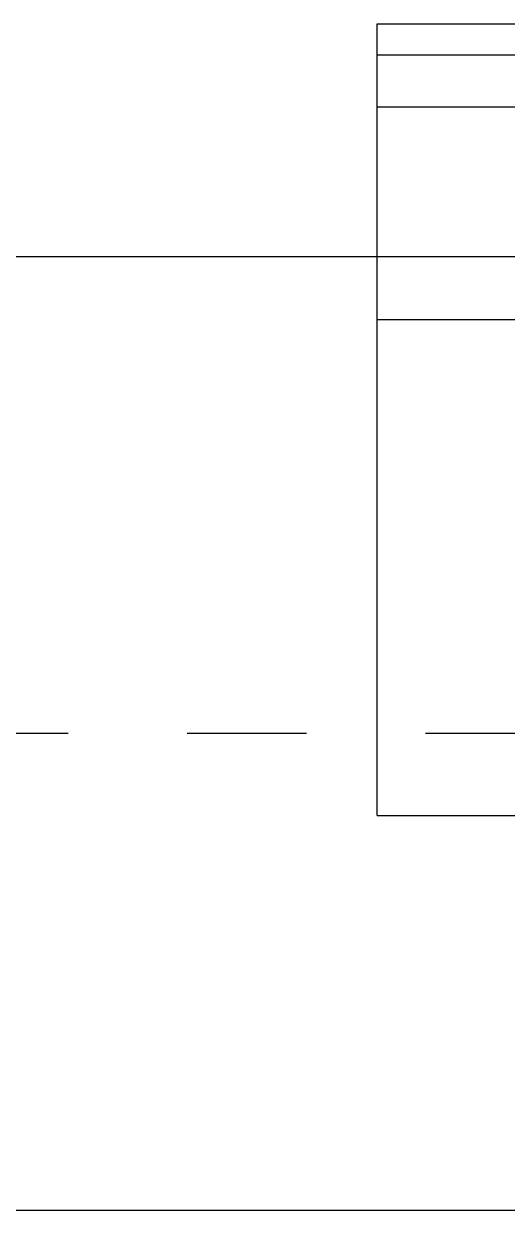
# Model space of a CAD drawing. Header units: inches. Extents: x 0 to 77285, y -118 to 40065.
# Drawn here: x 21107.55 to 21112.62, y 2643.84 to 2656.27 of the extents above; entities that cross this region are included whole.
import ezdxf

# ---------------------------------------------------------------- set-up
doc = ezdxf.new("R2010")
doc.units = ezdxf.units.IN
doc.header["$LTSCALE"] = 5
doc.header["$MEASUREMENT"] = 0
doc.linetypes.add('CENTER', pattern=[2, 1.25, -0.25, 0.25, -0.25])
doc.layers.add('11', color=1, linetype='CENTER')
doc.layers.add('55', color=5, linetype='Continuous')

# ---------------------------------------------------------------- blocks, each defined once
blk = doc.blocks.new('A$C674316cb')
for p, q in [((40.5, 170), (40.5, 5145)), ((50.5, 170), (50.5, 5145))]:
    blk.add_line(p, q)
at = {"layer": '11'}
blk.add_line((45.5, 170), (45.5, 5145), dxfattribs=at)
blk = doc.blocks.new('A$Ce6d7c87e')
for p, q in [((-275.504, -25.861), (-275.504, -17.561)), ((-263.504, -17.891), (-275.504, -17.891)), ((-263.504, -18.436), (-275.504, -18.436)), ((-275.504, -20.661), (-273.833, -20.661)), ((-275.504, -25.861), (-274.004, -25.861))]:
    blk.add_line(p, q)
blk.add_lwpolyline([(-275.504, -17.561), (-275.26, -17.561), (-275.017, -17.561), (-274.773, -17.561), (-274.529, -17.561), (-274.285, -17.561), (-274.041, -17.561), (-273.798, -17.561), (-273.554, -17.561), (-273.31, -17.561), (-273.066, -17.561), (-272.823, -17.561), (-272.579, -17.561), (-272.335, -17.561), (-272.091, -17.561), (-271.848, -17.561), (-271.604, -17.561), (-271.36, -17.561), (-271.116, -17.561), (-270.872, -17.561), (-270.629, -17.561)])
blk = doc.blocks.new('A$Cdd77d11a')
for p, q in [((-80.504, -25.861), (-80.504, -17.561)), ((-68.504, -17.891), (-80.504, -17.891)), ((-68.504, -18.436), (-80.504, -18.436)), ((-80.504, -20.661), (-78.833, -20.661)), ((-80.504, -25.861), (-79.004, -25.861))]:
    blk.add_line(p, q)
blk.add_lwpolyline([(-80.504, -17.561), (-80.26, -17.561), (-80.017, -17.561), (-79.773, -17.561), (-79.529, -17.561), (-79.285, -17.561), (-79.041, -17.561), (-78.798, -17.561), (-78.554, -17.561), (-78.31, -17.561), (-78.066, -17.561), (-77.823, -17.561), (-77.579, -17.561), (-77.335, -17.561), (-77.091, -17.561), (-76.848, -17.561), (-76.604, -17.561), (-76.36, -17.561), (-76.116, -17.561), (-75.872, -17.561), (-75.629, -17.561)])
blk = doc.blocks.new('A$C0d65e141')
at = {"layer": '55'}
for name, p in [('A$Ce6d7c87e', (0, 119.5)), ('A$Cdd77d11a', (-195, 119.5))]:
    blk.add_blockref(name, p, dxfattribs=at)
blk = doc.blocks.new('A$C4ccd2fab')
blk.add_blockref('A$C0d65e141', (0, -34.5))
blk = doc.blocks.new('A$C46a7a1d0')
blk.add_blockref('A$C4ccd2fab', (0, 0, 0))

msp = doc.modelspace()

# ---------------------------------------------------------------- block references
at = {"rotation": 270}
msp.add_blockref('A$C674316cb', (16541.76552788, 2694.33538786), dxfattribs=at)
msp.add_blockref('A$C46a7a1d0', (21386.76167971, 2588.83538786))

doc.saveas('drawing.dxf')
